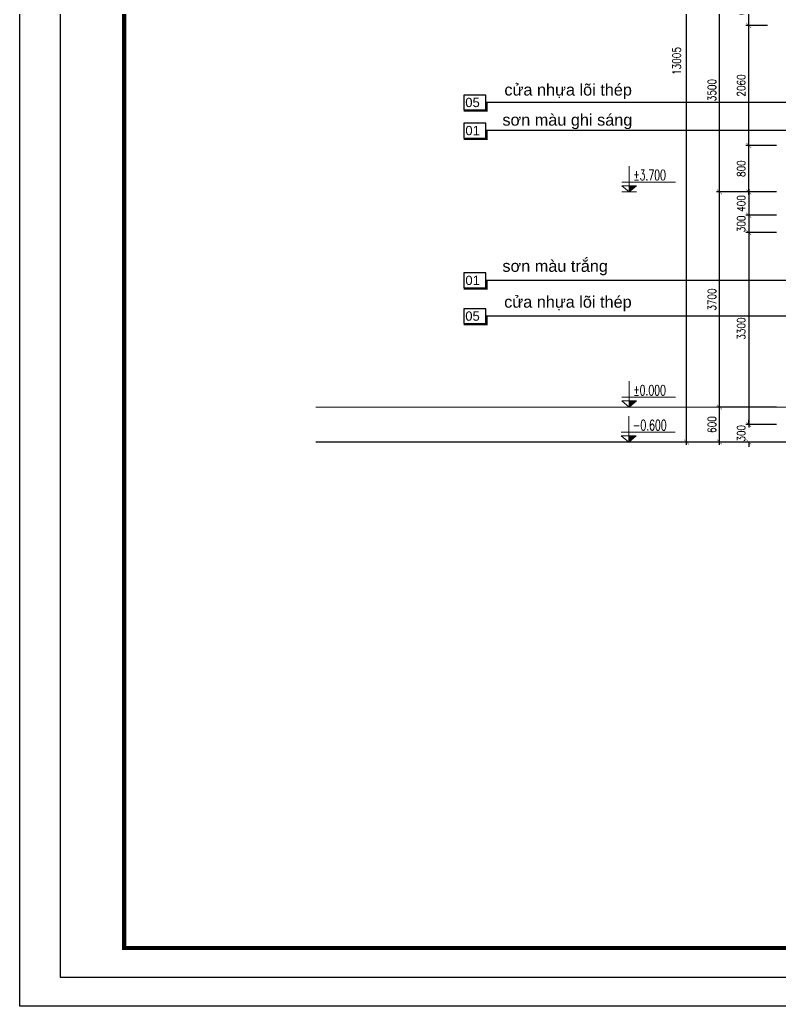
# Model space of a CAD drawing. Header units: millimetres. Extents: x -34806 to 662668, y 63228 to 99452.
# Drawn here: x 359893 to 372965, y 66792 to 83752 of the extents above; entities that cross this region are included whole.
import ezdxf
from ezdxf.enums import TextEntityAlignment as Align

# ---------------------------------------------------------------- set-up
doc = ezdxf.new("R2010")
doc.units = ezdxf.units.MM
doc.header["$LTSCALE"] = 200
doc.header["$MEASUREMENT"] = 0
doc.header["$PDMODE"] = 3
doc.header["$PDSIZE"] = 50
doc.layers.get('0').update_dxf_attribs({"color": 95, "linetype": 'CONTINUOUS'})
doc.layers.get('DEFPOINTS').update_dxf_attribs({"linetype": 'CONTINUOUS'})
for name, color, linetype in [('COT', 2, 'CONTINUOUS'), ('DIM', 1, 'CONTINUOUS'), ('KHUNGTEN', 7, 'CONTINUOUS'), ('TEXT', 7, 'CONTINUOUS'), ('TPTA-Funiture', 27, 'CONTINUOUS'), ('TPTA-Text', 253, 'CONTINUOUS'), ('TPTA-Virtural', 253, 'CONTINUOUS')]:
    doc.layers.add(name, color=color, linetype=linetype)
for name, color, linetype, lineweight in [('hacth', 251, 'CONTINUOUS', 13), ('hatch', 251, 'CONTINUOUS', 5), ('thay', 7, 'CONTINUOUS', 18)]:
    doc.layers.add(name, color=color, linetype=linetype, lineweight=lineweight)
doc.styles.add('Aria H iso', font='VHARIAL.ttf')
doc.styles.add('Arial iso', font='VNARIAL.ttf')
doc.styles.add('Arial N  iso', font='VNARIALN.ttf')
doc.styles.add('RomanS', font='romans.shx', dxfattribs={"width": 0.8})
doc.styles.add('Scale', font='vnsimli.shx', dxfattribs={"width": 0.65, "bigfont": 'bigfont.shx'})
doc.dimstyles.new('D1', dxfattribs={"dimtxt": 140, "dimasz": 80, "dimexe": 50, "dimexo": 0, "dimgap": 60, "dimtad": 1, "dimdec": 0, "dimzin": 0, "dimdsep": 46, "dimtxsty": 'RomanS', "dimblk1": 'ARCHTICK', "dimblk2": 'ARCHTICK', "dimsah": 1, "dimcen": 100, "dimdle": 50, "dimclrt": 7, "dimadec": 0, "dimazin": 0, "dimtfac": 0.005, "dimtdec": 0, "dimtix": 1, "dimtofl": 0, "dimtmove": 2, "dimatfit": 3, "dimldrblk": 'ARCHTICK', "dimfxl": 1, "dimtvp": 0.8, "dimtolj": 1, "dimtzin": 0, "dimarcsym": 0})
doc.dimstyles.new('DIM-A3', dxfattribs={"dimscale": 0, "dimtxt": 160, "dimasz": 110, "dimexe": 110, "dimexo": 0, "dimgap": 110, "dimtad": 1, "dimdec": 0, "dimdsep": 46, "dimtxsty": 'RomanS', "dimblk1": 'ARCHTICK', "dimblk2": 'ARCHTICK', "dimsah": 1, "dimcen": 0.09, "dimdle": 110, "dimclrd": 256, "dimclre": 256, "dimclrt": 14, "dimadec": 0, "dimazin": 0, "dimtfac": 1, "dimtdec": 0, "dimtix": 1, "dimtmove": 2, "dimatfit": 3, "dimfxl": 110, "dimtolj": 1, "dimarcsym": 0})

# ---------------------------------------------------------------- blocks, each defined once
blk = doc.blocks.new('_ArchTick')
at = {"layer": 'DIM', "color": 150}
blk.add_lwpolyline([(0.5, 0.5, 0.133, 0, 0), (0, 0, 0, 0.133, 0), (-0.5, -0.5, 0.133, 0.133, 0)], format="xyseb", dxfattribs=at)
blk = doc.blocks.new('*D514')
at = {"layer": 'DEFPOINTS', "color": 0}
for p in [(371352, 89498), (372747, 89498), (372899, 76492)]:
    blk.add_point(p, dxfattribs=at)
at = {"layer": 'DIM', "color": 0, "lineweight": -2}
for p, q in [((372747, 89498), (371302, 89498)), ((371352, 76442), (371352, 89548)), ((372899, 76492), (371302, 76492))]:
    blk.add_line(p, q, dxfattribs=at)
at = {"layer": 'DIM', "color": 0, "lineweight": -2, "xscale": 80, "yscale": 80, "zscale": 80}
for p, rotation in [((371352, 89498), 90), ((371352, 76492), 270)]:
    blk.add_blockref('_ArchTick', p, dxfattribs=dict(at, rotation=rotation))
at = {"layer": 'DIM', "color": 7, "insert": (371184, 83042), "char_height": 140, "attachment_point": 5, "rotation": 90, "style": 'RomanS'}
blk.add_mtext('\\A1;13005', dxfattribs=at)
blk = doc.blocks.new('*D515')
at = {"layer": 'DEFPOINTS', "color": 0}
for p in [(371921, 77092), (372747, 77092), (372747, 76492)]:
    blk.add_point(p, dxfattribs=at)
at = {"layer": 'DIM', "color": 0, "lineweight": -2}
for p, q in [((372747, 77092), (371871, 77092)), ((371921, 76442), (371921, 77142)), ((372747, 76492), (371871, 76492))]:
    blk.add_line(p, q, dxfattribs=at)
at = {"layer": 'DIM', "color": 0, "lineweight": -2, "xscale": 80, "yscale": 80, "zscale": 80}
for p, rotation in [((371921, 77092), 90), ((371921, 76492), 270)]:
    blk.add_blockref('_ArchTick', p, dxfattribs=dict(at, rotation=rotation))
at = {"layer": 'DIM', "color": 7, "insert": (371791, 76792), "char_height": 140, "attachment_point": 5, "rotation": 90, "style": 'RomanS'}
blk.add_mtext('\\A1;600', dxfattribs=at)
blk = doc.blocks.new('*D516')
at = {"layer": 'DEFPOINTS', "color": 0}
for p in [(371921, 80792), (372899, 80792), (372899, 77092)]:
    blk.add_point(p, dxfattribs=at)
at = {"layer": 'DIM', "color": 0, "lineweight": -2}
for p, q in [((372899, 80792), (371871, 80792)), ((371921, 77042), (371921, 80842)), ((372899, 77092), (371871, 77092))]:
    blk.add_line(p, q, dxfattribs=at)
at = {"layer": 'DIM', "color": 0, "lineweight": -2, "xscale": 80, "yscale": 80, "zscale": 80}
for p, rotation in [((371921, 80792), 90), ((371921, 77092), 270)]:
    blk.add_blockref('_ArchTick', p, dxfattribs=dict(at, rotation=rotation))
at = {"layer": 'DIM', "color": 7, "insert": (371791, 78942), "char_height": 140, "attachment_point": 5, "rotation": 90, "style": 'RomanS'}
blk.add_mtext('\\A1;3700', dxfattribs=at)
blk = doc.blocks.new('*D517')
at = {"layer": 'DEFPOINTS', "color": 0}
for p in [(371921, 84292), (372899, 84292), (372899, 80792)]:
    blk.add_point(p, dxfattribs=at)
at = {"layer": 'DIM', "color": 0, "lineweight": -2}
for p, q in [((371921, 80742), (371921, 84342)), ((372899, 84292), (371871, 84292)), ((372899, 80792), (371871, 80792))]:
    blk.add_line(p, q, dxfattribs=at)
at = {"layer": 'DIM', "color": 0, "lineweight": -2, "xscale": 80, "yscale": 80, "zscale": 80}
for p, rotation in [((371921, 84292), 90), ((371921, 80792), 270)]:
    blk.add_blockref('_ArchTick', p, dxfattribs=dict(at, rotation=rotation))
at = {"layer": 'DIM', "color": 7, "insert": (371791, 82542), "char_height": 140, "attachment_point": 5, "rotation": 90, "style": 'RomanS'}
blk.add_mtext('\\A1;3500', dxfattribs=at)
blk = doc.blocks.new('*D520')
at = {"layer": 'DEFPOINTS', "color": 0}
for p in [(372424, 81592), (372899, 81592), (372899, 80792)]:
    blk.add_point(p, dxfattribs=at)
at = {"layer": 'DIM', "color": 0, "lineweight": -2}
for p, q in [((372899, 81592), (372374, 81592)), ((372424, 80742), (372424, 81642)), ((372899, 80792), (372374, 80792))]:
    blk.add_line(p, q, dxfattribs=at)
at = {"layer": 'DIM', "color": 0, "lineweight": -2, "xscale": 80, "yscale": 80, "zscale": 80}
for p, rotation in [((372424, 81592), 90), ((372424, 80792), 270)]:
    blk.add_blockref('_ArchTick', p, dxfattribs=dict(at, rotation=rotation))
at = {"layer": 'DIM', "color": 7, "insert": (372294, 81192), "char_height": 140, "attachment_point": 5, "rotation": 90, "style": 'RomanS'}
blk.add_mtext('\\A1;800', dxfattribs=at)
blk = doc.blocks.new('*D521')
at = {"layer": 'DEFPOINTS', "color": 0}
for p in [(372424, 83652), (372747, 83652), (372747, 81592)]:
    blk.add_point(p, dxfattribs=at)
at = {"layer": 'DIM', "color": 0, "lineweight": -2}
for p, q in [((372747, 83652), (372374, 83652)), ((372424, 81542), (372424, 83702)), ((372747, 81592), (372374, 81592))]:
    blk.add_line(p, q, dxfattribs=at)
at = {"layer": 'DIM', "color": 0, "lineweight": -2, "xscale": 80, "yscale": 80, "zscale": 80}
for p, rotation in [((372424, 83652), 90), ((372424, 81592), 270)]:
    blk.add_blockref('_ArchTick', p, dxfattribs=dict(at, rotation=rotation))
at = {"layer": 'DIM', "color": 7, "insert": (372294, 82622), "char_height": 140, "attachment_point": 5, "rotation": 90, "style": 'RomanS'}
blk.add_mtext('\\A1;2060', dxfattribs=at)
blk = doc.blocks.new('*D522')
at = {"layer": 'DEFPOINTS', "color": 0}
for p in [(372424, 84292), (372747, 84292), (372747, 83652)]:
    blk.add_point(p, dxfattribs=at)
at = {"layer": 'DIM', "color": 0, "lineweight": -2}
for p, q in [((372424, 83602), (372424, 84342)), ((372747, 84292), (372374, 84292)), ((372747, 83652), (372374, 83652))]:
    blk.add_line(p, q, dxfattribs=at)
at = {"layer": 'DIM', "color": 0, "lineweight": -2, "xscale": 80, "yscale": 80, "zscale": 80}
for p, rotation in [((372424, 84292), 90), ((372424, 83652), 270)]:
    blk.add_blockref('_ArchTick', p, dxfattribs=dict(at, rotation=rotation))
at = {"layer": 'DIM', "color": 7, "insert": (372294, 83972), "char_height": 140, "attachment_point": 5, "rotation": 90, "style": 'RomanS'}
blk.add_mtext('\\A1;640', dxfattribs=at)
blk = doc.blocks.new('*D525')
at = {"layer": 'DEFPOINTS', "color": 0}
for p in [(372899, 80792), (372424, 80392), (372899, 80392)]:
    blk.add_point(p, dxfattribs=at)
at = {"layer": 'DIM', "color": 0, "lineweight": -2}
for p, q in [((372899, 80792), (372374, 80792)), ((372424, 80842), (372424, 80342)), ((372899, 80392), (372374, 80392))]:
    blk.add_line(p, q, dxfattribs=at)
at = {"layer": 'DIM', "color": 0, "lineweight": -2, "xscale": 80, "yscale": 80, "zscale": 80}
for p, rotation in [((372424, 80792), 90), ((372424, 80392), 270)]:
    blk.add_blockref('_ArchTick', p, dxfattribs=dict(at, rotation=rotation))
at = {"layer": 'DIM', "color": 7, "insert": (372294, 80592), "char_height": 140, "attachment_point": 5, "rotation": 90, "style": 'RomanS'}
blk.add_mtext('\\A1;400', dxfattribs=at)
blk = doc.blocks.new('*D526')
at = {"layer": 'DEFPOINTS', "color": 0}
for p in [(372899, 80392), (372424, 80092), (372899, 80092)]:
    blk.add_point(p, dxfattribs=at)
at = {"layer": 'DIM', "color": 0, "lineweight": -2}
for p, q in [((372424, 80442), (372424, 80042)), ((372899, 80392), (372374, 80392)), ((372899, 80092), (372374, 80092))]:
    blk.add_line(p, q, dxfattribs=at)
at = {"layer": 'DIM', "color": 0, "lineweight": -2, "xscale": 80, "yscale": 80, "zscale": 80}
for p, rotation in [((372424, 80392), 90), ((372424, 80092), 270)]:
    blk.add_blockref('_ArchTick', p, dxfattribs=dict(at, rotation=rotation))
at = {"layer": 'DIM', "color": 7, "insert": (372294, 80242), "char_height": 140, "attachment_point": 5, "rotation": 90, "style": 'RomanS'}
blk.add_mtext('\\A1;300', dxfattribs=at)
blk = doc.blocks.new('*D527')
at = {"layer": 'DEFPOINTS', "color": 0}
for p in [(372899, 80092), (372424, 76792), (372899, 76792)]:
    blk.add_point(p, dxfattribs=at)
at = {"layer": 'DIM', "color": 0, "lineweight": -2}
for p, q in [((372899, 80092), (372374, 80092)), ((372424, 80142), (372424, 76742)), ((372899, 76792), (372374, 76792))]:
    blk.add_line(p, q, dxfattribs=at)
at = {"layer": 'DIM', "color": 0, "lineweight": -2, "xscale": 80, "yscale": 80, "zscale": 80}
for p, rotation in [((372424, 80092), 90), ((372424, 76792), 270)]:
    blk.add_blockref('_ArchTick', p, dxfattribs=dict(at, rotation=rotation))
at = {"layer": 'DIM', "color": 7, "insert": (372294, 78442), "char_height": 140, "attachment_point": 5, "rotation": 90, "style": 'RomanS'}
blk.add_mtext('\\A1;3300', dxfattribs=at)
blk = doc.blocks.new('*D528')
at = {"layer": 'DEFPOINTS', "color": 0}
for p in [(372899, 76792), (372424, 76492), (372899, 76492)]:
    blk.add_point(p, dxfattribs=at)
at = {"layer": 'DIM', "color": 0, "lineweight": -2}
for p, q in [((372424, 76792), (372424, 76872)), ((372899, 76792), (372374, 76792)), ((372899, 76492), (372374, 76492)), ((372424, 76492), (372424, 76412))]:
    blk.add_line(p, q, dxfattribs=at)
at = {"layer": 'DIM', "color": 0, "lineweight": -2, "xscale": 80, "yscale": 80, "zscale": 80}
for p, rotation in [((372424, 76792), 270), ((372424, 76492), 90)]:
    blk.add_blockref('_ArchTick', p, dxfattribs=dict(at, rotation=rotation))
at = {"layer": 'DIM', "color": 7, "insert": (372294, 76642), "char_height": 140, "attachment_point": 5, "rotation": 90, "style": 'RomanS'}
blk.add_mtext('\\A1;300', dxfattribs=at)
blk = doc.blocks.new('cao do')
at = {"layer": 'thay'}
for p, q in [((0, 445), (0, 0)), ((798, 170), (-128, 170)), ((0, 0), (-128, 106)), ((128, 106), (-128, 106)), ((0, 0), (128, 106))]:
    blk.add_line(p, q, dxfattribs=at)
at = {"layer": 'thay', "ltscale": 600}
blk.add_line((128, 0), (-128, 0), dxfattribs=at)
at = {"layer": 'thay', "color": 150, "ltscale": 600}
blk.add_solid([(0, 0), (0, 106), (128, 106)], dxfattribs=at)
at = {"layer": 'TEXT', "style": 'Arial N  iso'}
blk.add_attdef('%%P0.000', text='', height=200, dxfattribs=at).set_placement((70, 290), align=Align.MIDDLE_LEFT)
blk = doc.blocks.new('A$C29984D40')
at = {"layer": 'TPTA-Virtural', "color": 1, "ltscale": 600, "const_width": 31.9}
blk.add_lwpolyline([(398, 163), (398, 16), (0, 16)], dxfattribs=at)
at = {"layer": 'TPTA-Virtural'}
blk.add_lwpolyline([(0, 32), (383, 32), (383, 287), (0, 287)], close=True, dxfattribs=at)
at = {"layer": 'TPTA-Text', "style": 'Aria H iso'}
blk.add_attdef('1', text='', height=160, dxfattribs=at).set_placement((183, 80), align=Align.CENTER)
blk = doc.blocks.new('khung')
at = {"layer": 'DEFPOINTS', "color": 8}
blk.add_lwpolyline([(0, 0), (31503, 0), (31503, 22275), (0, 22275)], close=True, dxfattribs=at)
at = {"layer": 'KHUNGTEN', "color": 4, "const_width": 54.3}
blk.add_lwpolyline([(848, 388), (31117, 388), (31117, 21887), (848, 21887)], close=True, dxfattribs=at)

msp = doc.modelspace()

# ---------------------------------------------------------------- linework, layer by layer
msp.add_lwpolyline([(401788.8, 66791.7), (359893.1, 66791.7), (359893.1, 96707.8), (401788.8, 96707.8)], close=True)
at = {"layer": 'COT'}
msp.add_line((393389.2, 76492.3), (364982.3, 76492.3), dxfattribs=at)
at = {"layer": 'hatch'}
for p, q in [((393389.2, 77092.3), (364982.3, 77092.3)), ((367725.7, 77092.3), (393389.2, 77092.3))]:
    msp.add_line(p, q, dxfattribs=at)

# ---------------------------------------------------------------- block references
at = {"layer": 'DIM', "linetype": 'Continuous'}
ref = msp.add_blockref('cao do', (370367.8, 80792.3), dxfattribs=at)
ref.add_attrib('%%P0.000', '%%p3.700', dxfattribs={"layer": 'TEXT', "height": 180, "style": 'Scale', "width": 0.65}).set_placement((370437.3, 81082.3), align=Align.MIDDLE_LEFT)
ref = msp.add_blockref('cao do', (370367.8, 77092.3), dxfattribs=at)
ref.add_attrib('%%P0.000', '%%p0.000', dxfattribs={"layer": 'TEXT', "height": 180, "style": 'Scale', "width": 0.65}).set_placement((370437.3, 77382.3), align=Align.MIDDLE_LEFT)
ref = msp.add_blockref('cao do', (370361.1, 76492.3), dxfattribs=at)
ref.add_attrib('%%P0.000', '-0.600', dxfattribs={"layer": 'TEXT', "height": 180, "style": 'Scale', "width": 0.65}).set_placement((370430.6, 76782.3), align=Align.MIDDLE_LEFT)
at = {"layer": 'hacth', "xscale": 1.298143060485017, "yscale": 1.298143126914511, "zscale": 1.29814313413116}
msp.add_blockref('khung', (360587.5, 67291.7), dxfattribs=at)
at = {"layer": 'TPTA-Funiture'}
ref = msp.add_blockref('A$C29984D40', (367524.1, 82170.1), dxfattribs=at)
ref.add_attrib('1', '05', dxfattribs={"layer": 'TPTA-Text', "height": 160, "style": 'Aria H iso'}).set_placement((367675.6, 82250.1), align=Align.CENTER)
ref = msp.add_blockref('A$C29984D40', (367524.1, 81686.9), dxfattribs=at)
ref.add_attrib('1', '01', dxfattribs={"layer": 'TPTA-Text', "height": 160, "style": 'Aria H iso'}).set_placement((367676.9, 81766.9), align=Align.CENTER)
ref = msp.add_blockref('A$C29984D40', (367524.1, 79111.2), dxfattribs=at)
ref.add_attrib('1', '01', dxfattribs={"layer": 'TPTA-Text', "height": 160, "style": 'Aria H iso'}).set_placement((367676.9, 79191.1), align=Align.CENTER)
ref = msp.add_blockref('A$C29984D40', (367524.1, 78497.5), dxfattribs=at)
ref.add_attrib('1', '05', dxfattribs={"layer": 'TPTA-Text', "height": 160, "style": 'Aria H iso'}).set_placement((367675.6, 78577.5), align=Align.CENTER)

# ---------------------------------------------------------------- texts
at = {"layer": 'TEXT', "char_height": 200, "width": 3262.791, "attachment_point": 1, "style": 'Arial iso'}
for s, insert in [('cöa nhùa lâi thÐp', (368223.6, 82648.8)), ('s¬n mµu ghi s¸ng', (368189.1, 82131)), ('s¬n mµu tr¾ng', (368189.1, 79618.3)), ('cöa nhùa lâi thÐp', (368219.9, 79001.5))]:
    msp.add_mtext(s, dxfattribs=dict(at, insert=insert))

# ---------------------------------------------------------------- dimensions: what is measured, and where the dimension line sits
at = {"layer": 'DIM'}
for base, p1, p2, picture, middle in [((371352, 89497.6), (372899.1, 76492.3), (372747.4, 89497.6), '*D514', (371184.5, 83042.3)), ((372423.6, 80392.3), (372899.1, 80792.3), (372899.1, 80392.3), '*D525', (372293.6, 80592.3)), ((372423.6, 80092.3), (372899.1, 80392.3), (372899.1, 80092.3), '*D526', (372293.6, 80242.3))]:
    dim = msp.add_linear_dim(base=base, p1=p1, p2=p2, angle=90, dimstyle='D1', dxfattribs=at)
    dim.commit()
    dim.dimension.update_dxf_attribs({"geometry": picture, "text_midpoint": middle, "dimtype": 128})
for base, p1, p2, picture, middle in [((371921.3, 84292.3), (372899.1, 80792.3), (372899.1, 84292.3), '*D517', (371791.3, 82542.3)), ((372423.6, 84292.3), (372747.4, 83652.3), (372747.4, 84292.3), '*D522', (372293.6, 83972.3)), ((372423.6, 83652.3), (372747.4, 81592.3), (372747.4, 83652.3), '*D521', (372293.6, 82622.3)), ((372423.6, 81592.3), (372899.1, 80792.3), (372899.1, 81592.3), '*D520', (372293.6, 81192.3)), ((371921.3, 80792.3), (372899.1, 77092.3), (372899.1, 80792.3), '*D516', (371791.3, 78942.3)), ((372423.6, 76792.3), (372899.1, 80092.3), (372899.1, 76792.3), '*D527', (372293.6, 78442.3)), ((371921.3, 77092.3), (372747.4, 76492.3), (372747.4, 77092.3), '*D515', (371791.3, 76792.3)), ((372423.6, 76492.3), (372899.1, 76792.3), (372899.1, 76492.3), '*D528', (372293.6, 76642.3))]:
    dim = msp.add_linear_dim(base=base, p1=p1, p2=p2, angle=90, dimstyle='D1', dxfattribs=at)
    dim.commit()
    dim.dimension.update_dxf_attribs({"geometry": picture, "text_midpoint": middle})

# ---------------------------------------------------------------- leaders
at = {"layer": 'TPTA-Text', "linetype": 'Continuous'}
for points in [[(376482.2, 82329.6), (367906.6, 82329.6)], [(373175, 81846.4), (367906.6, 81846.4)], [(373175, 79270.7), (367906.6, 79270.7)]]:
    msp.add_leader(points, dimstyle='DIM-A3', override={"dimscale": 1, "dimtad": 0}, dxfattribs=at)
at = {"layer": 'TPTA-Text'}
msp.add_leader([(379650.9, 78657), (367906.6, 78657)], dimstyle='DIM-A3', override={"dimscale": 1, "dimtad": 0}, dxfattribs=at)

doc.saveas('drawing.dxf')
